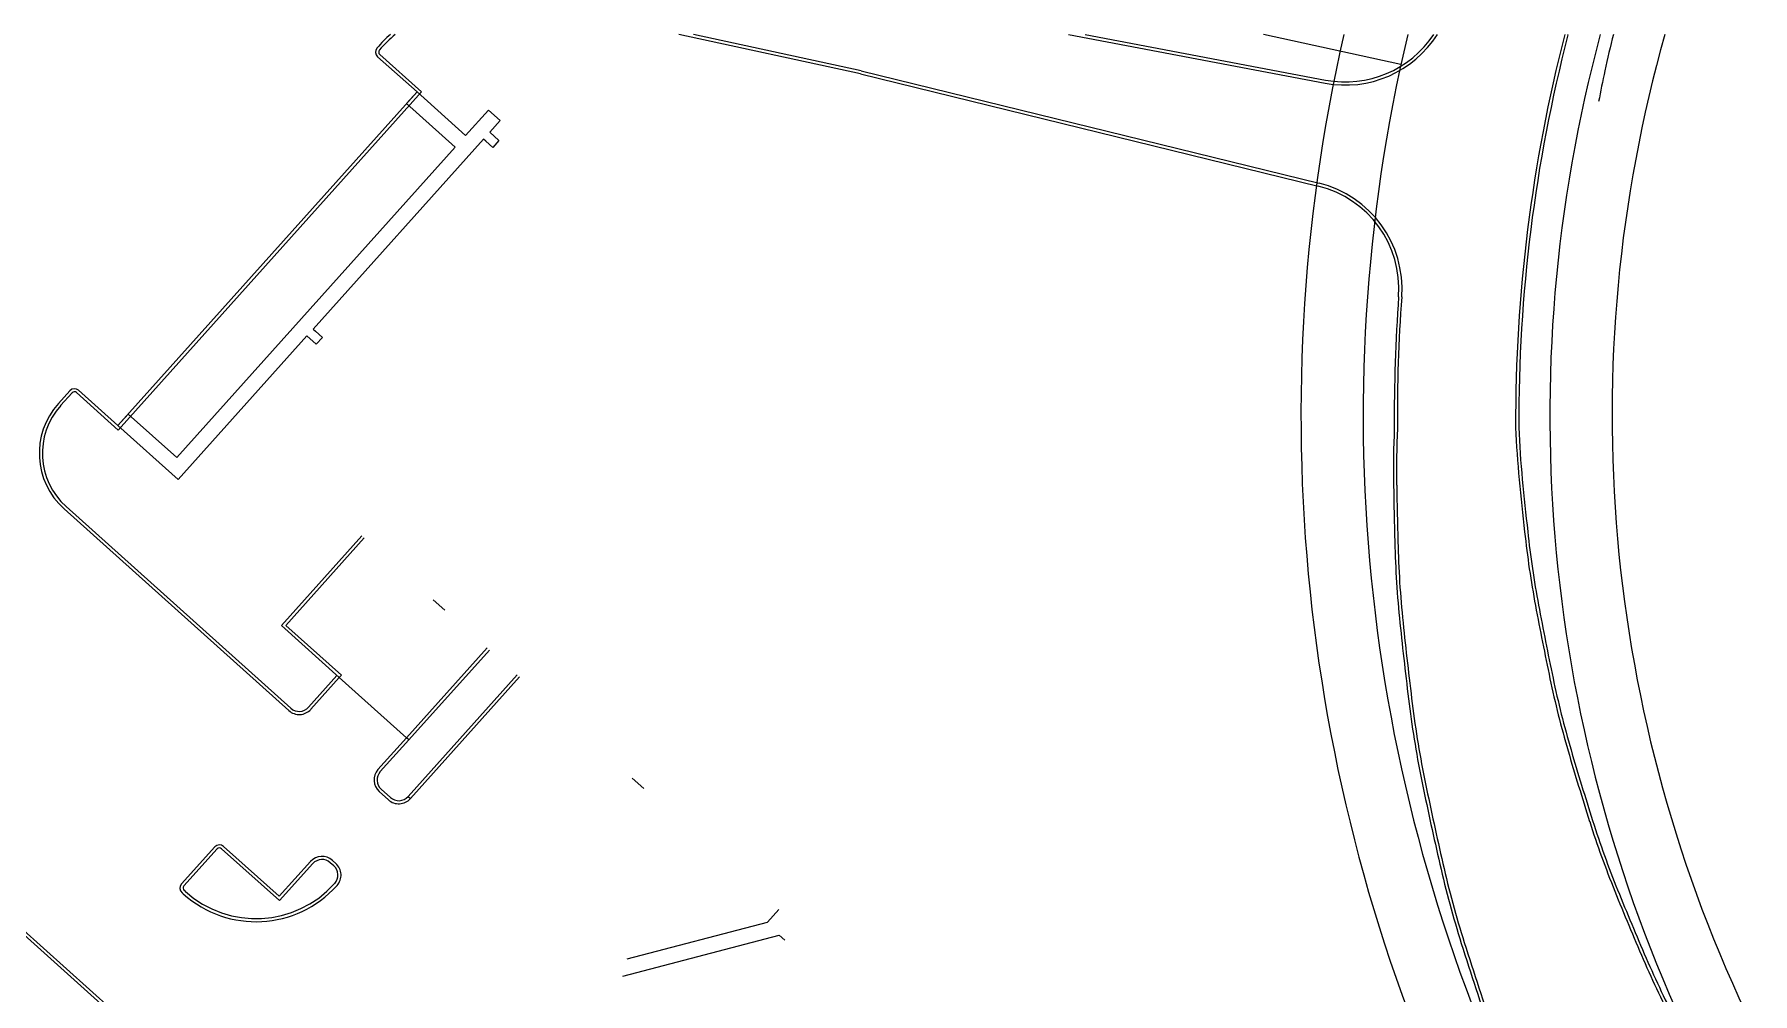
# Model space of a CAD drawing. Extents: x 5056 to 8489, y 7656 to 10510.
# Drawn here: x 6459 to 7012, y 10201 to 10510 of the extents above; entities that cross this region are included whole.
import ezdxf

# ---------------------------------------------------------------- set-up
doc = ezdxf.new("R2010")
doc.units = 0
for name, color, linetype in [('Ex Easements', 7, 'Continuous'), ('Ex Parcels', 7, 'Continuous'), ('Ex Roads', 7, 'Continuous'), ('Ex Utilities', 7, 'Continuous')]:
    doc.layers.add(name, color=color, linetype=linetype)

msp = doc.modelspace()

# ---------------------------------------------------------------- linework, layer by layer
at = {"layer": 'Ex Easements'}
for radius, start in [(550, 167.1382), (450, 164.2128)]:
    msp.add_arc((7416.43, 10387.29), radius, start, 205.8964, dxfattribs=at)
at = {"layer": 'Ex Parcels'}
msp.add_line((6898.57, 10500.09), (6854.39, 10509.72), dxfattribs=at)
for radius, start in [(530, 166.6441), (470, 164.9009)]:
    msp.add_arc((7416.43, 10387.29), radius, start, 205.8964, dxfattribs=at)
at = {"layer": 'Ex Roads'}
for p, q in [((6724.89, 10496.99), (6666.46, 10509.72)), ((6725.11, 10497.97), (6671.15, 10509.72)), ((6791.75, 10509.72), (6874.17, 10494.05)), ((6797.1, 10509.72), (6874.36, 10495.03)), ((6569.66, 10502.55), (6582.31, 10491.21)), ((6570.33, 10503.3), (6583.72, 10491.28)), ((6724.87, 10496.99), (6872.01, 10460.94)), ((6725.11, 10497.97), (6872.25, 10461.91)), ((6582.31, 10491.21), (6486.18, 10383.99)), ((6583.72, 10491.28), (6486.26, 10382.58)), ((6470.7, 10395.19), (6467.03, 10391.09)), ((6471.44, 10394.52), (6467.77, 10390.42)), ((6472.86, 10394.6), (6486.26, 10382.58)), ((6473.52, 10395.34), (6486.18, 10383.99)), ((6541.11, 10292.43), (6468.87, 10357.2)), ((6541.78, 10293.18), (6469.54, 10357.95)), ((6564.61, 10348.59), (6538.71, 10319.71)), ((6565.35, 10347.93), (6540.12, 10319.78)), ((6557.32, 10303.02), (6538.71, 10319.71)), ((6557.99, 10303.76), (6540.12, 10319.78)), ((6604.81, 10312.54), (6578.91, 10283.66)), ((6605.56, 10311.88), (6579.65, 10282.99)), ((6510.61, 10171.36), (6359.37, 10306.97)), ((6511.28, 10172.11), (6360.04, 10307.72)), ((6556.57, 10303.68), (6547.43, 10293.48)), ((6557.32, 10303.02), (6548.17, 10292.82)), ((6557.99, 10303.76), (6557.32, 10303.02)), ((6557.32, 10303.02), (6578.91, 10283.66)), ((6614.47, 10303.88), (6579.43, 10264.79)), ((6615.22, 10303.21), (6580.17, 10264.13)), ((6578.91, 10283.66), (6569.76, 10273.46)), ((6579.65, 10282.99), (6570.51, 10272.79)), ((6579.65, 10282.99), (6578.91, 10283.66)), ((6573.11, 10263.74), (6570.15, 10266.4)), ((6573.78, 10264.48), (6570.82, 10267.14)), ((6579.43, 10264.79), (6580.17, 10264.13)), ((6506.63, 10236.72), (6517.31, 10248.63)), ((6507.38, 10236.05), (6518.06, 10247.96)), ((6538.08, 10231.35), (6519.47, 10248.04)), ((6538.01, 10232.76), (6520.14, 10248.78)), ((6538.01, 10232.76), (6548.07, 10243.91)), ((6538.08, 10231.35), (6548.81, 10243.24)), ((6555.57, 10242.53), (6554.45, 10243.54)), ((6556.24, 10243.28), (6555.12, 10244.28)), ((6556.24, 10243.28), (6556.24, 10243.28)), ((6507.86, 10234.27), (6507.45, 10234.64)), ((6556.55, 10236.13), (6556.61, 10236.21)), ((6507.2, 10233.52), (6506.79, 10233.89)), ((6649.85, 10212.61), (6695, 10224.42)), ((6695, 10224.42), (6698.61, 10228.44)), ((6648.52, 10207.09), (6698.77, 10220.24)), ((6698.77, 10220.24), (6700.56, 10218.64))]:
    msp.add_line(p, q, dxfattribs=at)
msp.add_lwpolyline([(6609.01, 10482.04), (6605.68, 10478.32), (6608.65, 10475.65), (6606.65, 10473.41), (6604.42, 10475.41), (6603.67, 10476.08), (6548.93, 10415.03), (6549.68, 10414.36), (6551.91, 10412.36), (6549.91, 10410.13), (6546.93, 10412.8), (6505.54, 10366.64), (6486.18, 10383.99), (6489.52, 10387.71), (6505.15, 10373.7), (6594.61, 10473.46), (6578.97, 10487.48), (6582.31, 10491.21), (6597.95, 10477.19), (6605.29, 10485.38)], close=True, dxfattribs=at)
for points in [[(6587.53, 10328.04), (6591.25, 10324.7)], [(6651.46, 10270.72), (6655.18, 10267.38)]]:
    msp.add_lwpolyline(points, dxfattribs=at)
for centre, radius, start, end in [((6570.99, 10504.04), 2, 138.897, 228.1195), ((6607.16, 10472.49), 50, 131.8695, 138.897), ((6570.99, 10504.04), 1, 138.897, 228.1195), ((6607.16, 10472.49), 49, 130.5478, 138.897), ((6880.71, 10528.43), 35, 259.2362, 327.677), ((6880.71, 10528.43), 34, 259.2362, 326.6043), ((7432.02, 10385.33), 496.58, 165.494, 180.2261), ((7432.02, 10385.33), 495.58, 165.4836, 180.2261), ((7416.43, 10387.29), 480, 165.2228, 165.2434), ((6863.92, 10427.92), 34, 355.7944, 76.2321), ((6863.92, 10427.92), 35, 355.7944, 76.2321), ((7416.43, 10387.29), 520, 175.7944, 180.4662), ((7416.43, 10387.29), 519, 175.7944, 180.4662), ((6472.19, 10393.85), 2, 48.1195, 138.1195), ((6472.19, 10393.85), 1, 48.1195, 138.1195), ((6484.9, 10375.07), 24, 138.1195, 228.1195), ((6484.9, 10375.07), 23, 138.1195, 228.1195), ((7200.33, 10393.05), 265.06, 182.0908, 185.731), ((7200.33, 10393.05), 264.06, 182.0908, 185.731), ((7185.93, 10369.99), 289.78, 177.4039, 181.0136), ((7185.93, 10369.99), 288.78, 177.4039, 181.0136), ((9478.57, 10621.69), 2553.75, 185.73099, 186.10813), ((9450.7, 10410.06), 2554.9, 181.01364, 181.42241), ((9450.7, 10410.06), 2553.9, 181.01364, 181.42241), ((9478.57, 10621.69), 2554.75, 185.73099, 186.10813), ((7231.79, 10354.96), 335.31, 181.4224, 185.8899), ((7231.79, 10354.96), 334.31, 181.4224, 185.8899), ((7241.61, 10382.31), 305.01, 186.1081, 190.6116), ((7241.61, 10382.31), 304.01, 186.1081, 190.6116), ((8032.88, 10530.55), 1110.05, 190.61157, 191.84649), ((8032.88, 10530.55), 1109.05, 190.61157, 191.84649), ((8069.17, 10441.34), 1177.13, 185.88989, 187.16239), ((8069.17, 10441.34), 1176.13, 185.88989, 187.16239), ((7243.49, 10364.97), 303.48, 191.8465, 196.3534), ((7243.49, 10364.97), 302.48, 191.8465, 196.3534), ((6544.45, 10296.15), 5, 228.1195, 318.1195), ((6544.45, 10296.15), 4, 228.1195, 318.1195), ((7235.45, 10336.58), 336.86, 187.1624, 191.6267), ((7235.45, 10336.58), 335.86, 187.1624, 191.6267), ((8015.78, 10591.59), 1108.34, 196.3534, 197.58494), ((8015.78, 10591.59), 1107.34, 196.3534, 197.58494), ((6573.49, 10270.12), 5, 138.1195, 228.1195), ((6573.49, 10270.12), 4, 138.1195, 228.1195), ((8060.2, 10506.27), 1178.88, 191.62671, 192.9023), ((8060.2, 10506.27), 1177.88, 191.62671, 192.9023), ((6576.45, 10267.46), 5, 228.1195, 318.1195), ((6576.45, 10267.46), 4, 228.1195, 318.1195), ((7247.07, 10347.96), 301.94, 197.5849, 202.0953), ((7247.07, 10347.96), 300.94, 197.5849, 202.0953), ((6518.8, 10247.29), 2, 48.1195, 138.1195), ((6518.8, 10247.29), 1, 48.1195, 138.1195), ((6551.78, 10240.56), 5, 48.1195, 137.9359), ((6551.78, 10240.56), 4, 48.1195, 137.9359), ((6552.9, 10239.56), 4, 317.9359, 48.1195), ((6552.9, 10239.56), 5, 317.9359, 48.1195), ((7240.95, 10318.61), 338.41, 192.9023, 197.3635), ((7240.95, 10318.61), 337.41, 192.9023, 197.3635), ((6508.12, 10235.38), 2, 138.1195, 228.0997), ((6508.12, 10235.38), 1, 138.1195, 228.0997), ((6530.56, 10259.58), 35, 228.1195, 317.9359), ((6530.56, 10259.58), 34, 228.1195, 317.9359), ((7992.65, 10650.64), 1106.62, 202.09532, 203.32347), ((7992.65, 10650.64), 1105.62, 202.09532, 203.32347), ((9505.9, 11047.69), 2717.81, 197.78368, 198.42859), ((9505.9, 11047.69), 2716.81, 197.78368, 198.42859), ((7252.41, 10331.48), 300.5, 203.3235, 207.8369), ((7252.41, 10331.48), 299.5, 203.3235, 207.8369)]:
    msp.add_arc(centre, radius, start, end, dxfattribs=at)
at = {"layer": 'Ex Utilities'}
for centre, radius, start, end in [((7276.49, 10430.91), 319.51, 165.7203, 167.8762), ((7243.44, 10436.79), 285.96, 167.6369, 169.6645)]:
    msp.add_arc(centre, radius, start, end, dxfattribs=at)

doc.saveas('drawing.dxf')
